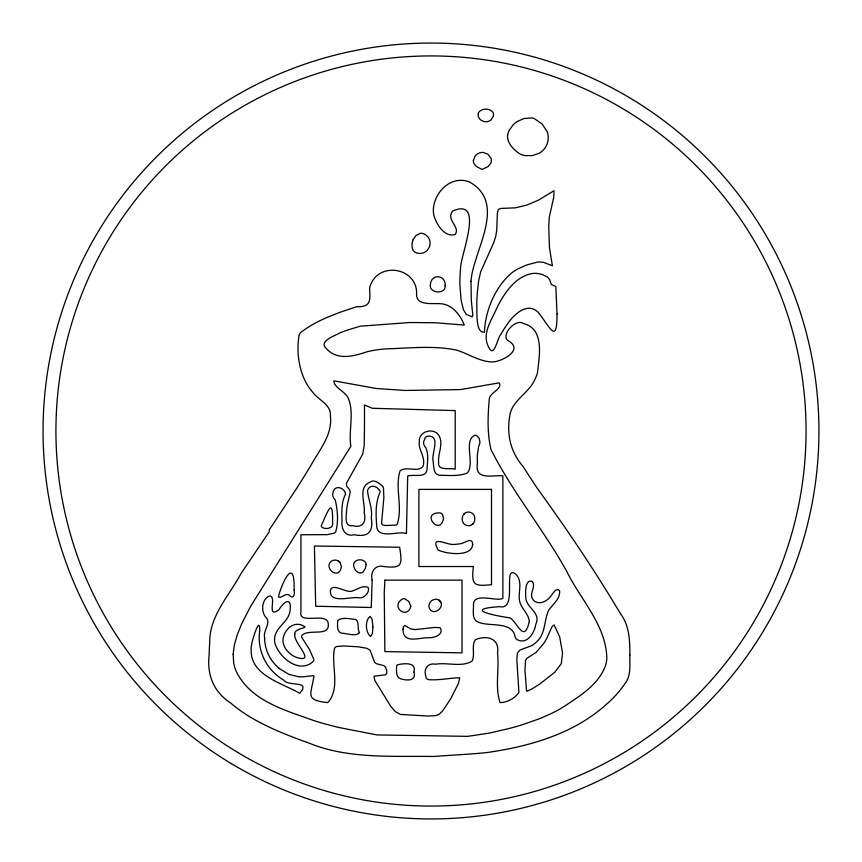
<?xml version="1.0" encoding="UTF-8"?>
<svg xmlns="http://www.w3.org/2000/svg" width="862" height="862" viewBox="0 0 862 862"><rect width="100%" height="100%" fill="white"/><g stroke="black" fill="none" stroke-linecap="round" stroke-linejoin="round"><path stroke-width="1.29" d="M264.645 637.912C262.608 630.596 272.198 622.612 265.356 616.772C261.089 610.835 261.789 600.405 268.33 596.407A4.978 4.978 0 0 1 270.259 596.019C276.702 597.463 266.142 618.991 278.911 609.768C285.311 599.553 292.175 597.474 289.891 611.858A23.683 23.683 0 0 1 288.533 615.942C284.783 623.808 275.614 628.603 274.666 637.923A15.171 15.171 0 0 0 274.719 642.352C278.404 657.372 299.75 674.86 313.52 661.079A2.564 2.564 0 0 0 313.951 659.667L309.339 649.237L301.581 637.126A2.392 2.392 0 0 1 302.196 635.089C309.673 628.301 331.18 637.923 328.034 622.278C324.554 612.483 298.489 624.896 300.946 611.901L300.946 534.763L327.506 534.655L334.521 533.028A4.719 4.719 0 0 0 335.727 531.768C338.658 521.629 337.635 510.013 335.199 499.831C331.708 497.309 332.172 491.631 334.941 488.732C338.928 485.5 345.371 489.584 345.543 494.314C341.126 502.298 341.815 512.211 342.009 521.154C341.201 528.632 344.865 537.155 353.916 534.731C368.268 537.522 373.58 531.822 371.274 517.717C372.912 508.192 367.837 498.796 367.535 490.198C370.175 484.013 376.953 485.877 379.786 490.715A2.845 2.845 0 0 1 380.131 492.062C375.39 502.33 375.767 514.032 376.672 525.152C376.414 540.463 399.138 530.227 406.433 533.632L407.704 476.039C413.06 473.928 426.248 478.636 427.002 469.499C427.358 462.388 428.867 454.5 425.85 447.777A7.877 7.877 0 0 1 423.522 442.087L425.289 437.573A5.668 5.668 0 0 1 427.358 436.204C441.215 434.804 431.496 453.164 433.026 460.448C433.963 465.361 432.659 474.057 439.275 475.242C448.348 475.307 458.272 476.589 466.859 473.152A5.215 5.215 0 0 0 468.163 471.826C474.315 462.064 463.465 440.17 474.822 435.288A4.321 4.321 0 0 1 477.139 435.935L479.25 438.456L479.918 442.098A8.642 8.642 0 0 1 478.733 446.02L477.343 454.834A77.397 77.397 0 0 0 477.462 462.743C474.305 480.845 491.642 474.994 502.858 475.781L502.858 598.293C497.579 602.096 474.014 591.968 473.453 604.24C473.874 610.07 471.158 619.692 478.518 622.235C489.993 627.073 512.75 620.618 515.271 637.492A5.258 5.258 0 0 0 517.459 639.841C527.425 644.765 534.655 632.525 535.808 624.131C541.196 612.947 527.285 608.313 525.863 598.767C525.54 594.058 524.495 578.51 532.339 581.494C536.401 586.925 528.643 593.659 532.856 599.349A7.058 7.058 0 0 0 535.097 601.568C539.386 604.122 544.87 602.139 548.243 598.939C551.529 596.881 555.764 585.848 559.653 590.869C560.257 598.842 553.048 604.143 548.857 609.908C543.76 620.284 545.958 633.99 536.239 642.179A24.578 24.578 0 0 1 531.207 645.875L519.948 650.034L517.383 653.051L516.812 659.505L518.924 692.434C514.97 698.36 506.985 702.584 500.079 702.616C494.799 687.143 499.41 669.278 497.546 652.943C499.938 637.934 485.856 634.82 475.231 639.863C471.18 646.123 475.35 654.549 472.107 661.1C461.687 667.565 447.378 662.145 435.773 664.214C427.972 662.522 423.371 668.89 425.828 676.185C425.86 677.877 426.992 679.482 428.748 679.676C439.081 680.441 449.436 678.028 459.748 677.747L458.498 683.307L450.891 698.457L442.788 710.773L438.995 714.415L435.493 715.643L428.177 716.031L400.453 714.436L395.324 711.613L390.777 706.377L374.787 680.398L373.979 676.228L385.54 674.784L386.747 673.481L386.747 670.324L385.497 667.016L383.827 665.604L376.737 663.826L374.636 662.447L370.143 650.304L366.953 648.332L358.495 646.823L343.626 645.961L336.492 646.554A3.545 3.545 0 0 0 334.488 648.439C330.922 665.453 340.835 688.684 327.7 702.605C304.663 700.127 310.977 694.987 313.951 676.261A1.239 1.239 0 0 0 313.326 675.679L306.258 676.422A30.569 30.569 0 0 1 298.457 676.724L289.093 674.461L279.083 668.416M464.047 513.946C460.858 517.308 461.752 524.268 466.708 525.421A6.379 6.379 0 0 0 469.402 525.637L470.232 525.464A5.905 5.905 0 0 0 472.969 523.827C476.169 520.465 475.274 513.504 470.307 512.351A6.379 6.379 0 0 0 467.624 512.136L466.784 512.308A5.905 5.905 0 0 0 464.047 513.946L464.629 513.407M472.387 524.365L472.969 523.827M438.866 600.103L437.918 599.629A6.045 6.045 0 0 0 435.062 599.262L432.444 600.146A7.349 7.349 0 0 0 429.847 602.743L428.964 605.361A6.045 6.045 0 0 0 429.33 608.216C433.554 617.278 446.925 605.846 438.866 600.103A4.935 4.935 0 0 1 440.751 602.247M338.378 561.054L337.193 560.505A7.402 7.402 0 0 0 334.768 560.095L332.894 560.408A5.538 5.538 0 0 0 330.685 561.787C324.5 567.929 336.88 578.973 340.684 569.362A7.273 7.273 0 0 0 341.266 565.925L340.124 562.67L338.378 561.054A5.797 5.797 0 0 1 340.124 562.67M279.148 668.33A39.954 39.954 0 0 1 264.591 637.912M364.464 429.201L364.163 446.031L362.686 454.155L346.416 483.291L346.632 486.082L349.595 489.842L350.263 492.019L347.451 504.399A74.412 74.412 0 0 0 346.524 511.414C346.33 516.489 344.175 527.048 352.623 525.669C362.643 528.395 366.565 521.898 364.206 512.761C365.563 503.58 357.558 487.375 369.712 482.343C374 478.819 378.903 483.054 382.189 485.856A6.077 6.077 0 0 1 383.461 487.957L383.87 497.633L381.532 523.708L382.642 524.926L385.228 525.529L395.992 525.077A3.545 3.545 0 0 0 397.231 524.085C402.996 507.255 394.721 488.043 399.957 471.137A4.073 4.073 0 0 1 401.132 470.081C407.672 466.331 419.061 472.926 423.253 465.814C425.117 458.638 420.871 452.669 419.32 446.182A24.448 24.448 0 0 1 419.32 441.516C418.63 433.823 427.283 429.33 433.866 431.539A9.913 9.913 0 0 1 437.443 433.661C444.932 441.635 437.637 453.046 438.596 462.441C437.239 471.439 450.74 467.495 455.211 469.251L455.211 410.592L372.406 408.286L364.464 404.968L364.464 429.201M484.466 332.053C474.973 333.745 477.343 309.749 476.761 304.157A206.406 206.406 0 0 1 477.397 291.69L478.755 280.215L480.748 271.605L493.732 242.61L495.693 236.544L496.749 230.154L497.363 212.882L498.387 209.455L500.833 208.442L515.487 207.828L527.081 205.005L538.621 200.059L553.986 190.717L553.781 197.032L549.32 217.084L548.749 226.049L549.482 247.9L552.391 265.776L543.48 262.307L537.953 261.983L526.747 264.925L517.459 269.073A48.714 48.714 0 0 0 511.306 273.232C494.896 287.283 485.198 311.193 484.466 332.053M562.541 653.17L561.313 663.6L554.902 672.155L539.644 684.126L531.509 689.212L526.574 691.302L524.958 670.291L525.508 660.507L527.027 658.223L536.024 652.469L543.038 644.377A61.105 61.105 0 0 0 546.702 638.548L552.025 626.674L554.094 624.875L559.718 636.986L562.541 653.17M629.896 655.055C629.454 664.397 631.393 675.172 625.295 683.21C619.843 691.259 613.259 698.489 605.878 704.804C573.122 734.09 529.688 746.373 487.138 752.526C469.424 754.336 451.623 755.08 433.877 756.47C392.512 755.855 347.86 759.196 308.887 743.033C297.659 739.068 286.529 734.833 275.635 730.039C259.688 722.959 244.075 714.598 230.811 703.133C213.323 691.712 206.826 674.752 209.164 654.441A215.295 215.295 0 0 1 209.692 643.02C209.078 616.352 228.99 595.911 240.821 573.898L269.181 531.854L269.181 530.001L296.593 488.485A1120.341 1120.341 0 0 0 311.107 465.06C319.36 449.867 332.667 434.793 330.394 416.227C331.568 404.731 318.789 400.345 312.971 392.609A57.054 57.054 0 0 1 305.471 381.575C298.392 367.395 296.496 350.618 299.103 335.102A8.178 8.178 0 0 1 300.504 332.7C316.785 319.921 337.171 313.078 356.674 306.721C371.964 307.152 369.917 299.545 369.626 287.843A13.383 13.383 0 0 1 370.52 285.01C379.334 261.434 416.368 267.543 416.648 292.951C415.085 305.654 430.989 303.284 438.973 303.661C451.494 303.456 460.189 314.555 464.284 325.071L435.342 322.754L409.579 322.528L360.294 326.192L349.336 329.489A89.282 89.282 0 0 0 339.617 333.044C334.952 335.781 318.1 341.33 326.299 348.517C337.354 360.941 353.905 356.189 367.449 351.653A134.116 134.116 0 0 1 384.484 348.938C408.286 348.313 432.746 345.253 456.257 350.037C468.206 353.614 479.056 361.393 491.782 361.975C501.673 362.018 525.077 349.746 507.686 340.404C500.908 334.919 515.584 318.089 523.363 323.519C544.87 328.81 539.31 356.318 537.489 372.567A34.232 34.232 0 0 1 534.785 379.625C529.063 392.91 512.987 399.785 510.045 414.288C506.296 433.683 510.239 451.785 523.331 466.859A926.65 926.65 0 0 0 538.448 489.993C567.595 530.141 595.254 571.355 620.586 613.916C629.519 625.596 629.863 640.994 629.896 655.055M233.149 654.355L233.667 662.716A37.712 37.712 0 0 0 235.832 670.442C249.797 701.075 286.055 710.525 314.953 720.944A374.237 374.237 0 0 0 339.65 727.636L376.942 734.93L467.689 736.353L489.25 733.109L507.977 728.799A296.129 296.129 0 0 0 522.189 724.77L540.129 718.477L551.992 713.197A154.923 154.923 0 0 0 563.101 707.131C579.339 696.248 598.454 685.042 605.48 665.701A32.013 32.013 0 0 0 606.816 658.708C606.471 625.769 580.74 599.855 566.851 571.592C543.642 529.634 512.513 492.234 490.952 449.458C487.105 432.993 487.752 415.365 489.357 398.643C490.079 392.318 503.042 388.924 499.152 382.847L460.599 389.581L405.043 390.464L376.295 388.482L333.896 380.832C333.605 387.07 344.617 391.391 347.86 397.317C354.799 412.402 348.27 430.526 350.856 446.354L250.616 606.352L241.748 623.668L237.158 635.025L234.302 645.196L233.149 654.355M259.677 631.243C256.951 650.778 266.595 670.119 283.555 679.999C288.393 687.057 311.516 679.902 299.707 693.307C282.316 683.081 250.185 675.571 251.198 649.571C249.818 646.026 260.529 611.945 259.677 631.243M294.104 590.061C295.138 594.403 293.446 600.2 289.072 594.974C285.441 592.593 281.087 599.112 278.404 596.913C281.605 583.143 295.03 554.816 294.104 590.061M413.922 672.144C416.68 681.217 406.864 680.689 401.153 678.933C395.539 677.791 396.509 670.227 396.649 665.96A2.133 2.133 0 0 1 397.694 664.753C403.847 663.395 416.702 661.714 413.922 672.144M471.018 281.324L471.255 299.771L472.829 315.223L472.16 316.871L466.267 314.436L463.497 309.814L461.127 300.267L459.92 285.236A149.094 149.094 0 0 1 460.556 268.653C459.963 256.488 485.522 197.01 452.884 210.91A6.26 6.26 0 0 0 451.171 213.711C448.315 221.222 459.996 227.428 455.298 234.367C444.727 238.009 436.323 224.217 433.942 215.468A24.158 24.158 0 0 1 433.338 209.703C433.974 196.17 444.102 182.485 457.97 180.503A22.509 22.509 0 0 1 469.628 182.065C507.89 203.798 472.721 251.316 471.018 281.324M472.71 544.364C471.848 557.552 445.751 553.846 438.155 550.021C429.384 534.128 447.389 545.56 454.123 544.407A36.366 36.366 0 0 0 459.338 543.868C463.831 544.159 472.139 535.852 472.71 544.364M557.024 313.962C556.96 341.858 551.917 331.148 540.862 315.751C529.947 299.34 514.205 313.38 506.77 325.039A87.213 87.213 0 0 0 500.779 334.553C497.967 336.126 494.163 359.109 488.84 347.418C481.308 334.144 491.523 320.373 496.641 308.467C504.151 293.091 515.433 276.282 532.565 273.469A25.246 25.246 0 0 1 537.64 273.491L542.295 274.472L547.251 276.961L549.633 279.503L551.281 284.395L555.828 286.615L557.024 313.962M445.148 285.688C446.031 294.761 428.92 293.414 430.353 284.902C430.774 273.469 446.042 274.418 445.148 285.688M473.41 160.451L473.4 161.183A6.368 6.368 0 0 0 474.197 164.017L476.492 166.528L482.02 169.448L488.129 166.549L490.78 163.295A7.165 7.165 0 0 0 491.06 158.468L487.989 154.266L483.377 152.488A8.879 8.879 0 0 0 479.261 153.016A9.417 9.417 0 0 0 474.962 156.334L473.41 160.451M403.06 629.023L403.039 630.047A16.981 16.981 0 0 0 403.405 633.268C406.552 643.612 422.014 636.846 429.998 637.783C434.717 637.438 443.273 634.885 440.611 628.527A1.767 1.767 0 0 0 439.739 627.676L434.362 627.461L415.021 629.616L410.851 628.958L404.849 625.51L403.578 626.523L403.06 629.023M372.158 580.169L371.274 607.505L315.686 606.234L314.425 546.012L399.634 547.241C402.349 564.912 402.392 568.661 383.859 566.549C374.959 564.319 370.164 572.142 372.158 580.169M372.912 626.911L372.459 633.419L370.606 636.479C365.434 632.686 364.798 620.155 370.089 616.405L372.039 618.991L372.912 626.911M529.333 621.427C524.247 643.505 518.202 623.808 510.261 617.925C496.124 615.942 461.45 609.154 499.788 606.654C518.04 610.673 502.287 564.19 515.562 574.017C523.428 581.333 517.685 592.377 519.646 601.385C521.402 608.734 528.632 613.755 529.333 621.427M410.818 606.352C407.51 619.681 389.969 607.257 402.188 599.09A4.569 4.569 0 0 1 404.698 598.734L408.879 601.547L410.818 606.352M332.538 522.986C334.262 529.236 322.269 530.098 321.192 525.885C327.775 511.349 333.206 495.542 332.538 522.986M330.491 589.64C328.53 604.876 351.48 595.965 359.669 597.872C364.723 598.368 370.509 591.02 367.977 587.248C362.277 585.298 357.676 589.166 352.903 590.847C346.373 593.907 333.809 582.852 330.491 589.64M366.178 564.567L365.477 567.864A12.65 12.65 0 0 1 364.163 570.288C360.553 577.357 352.472 569.373 353.722 563.91C355.069 558.156 365.703 558.479 366.178 564.567M384.883 580.137L384.247 592.614L384.872 651.607L462.021 652.846L462.021 580.137L384.883 580.137M294.793 634.281C293.058 642.524 316.947 663.417 296.787 657.48C288.522 654.743 280.506 645.196 283.673 636.178C286.324 627.644 295.127 620.812 303.941 626.2C308.973 628.01 293.36 628.452 294.793 634.281M507.492 135.366C507.125 143.07 513.353 149.449 519.269 153.522A16.141 16.141 0 0 0 524.678 155.559L532.21 155.666L539.343 153.199A17.908 17.908 0 0 0 547.251 131.767L542.241 124.128L534.418 118.633A11.475 11.475 0 0 0 531.843 117.932L523.891 118.536L517.222 121.531A25.127 25.127 0 0 0 512.965 125.022L508.914 130.733L507.492 135.366M443.553 518.245C440.019 537.392 419.428 511.629 440.46 512.965A4.773 4.773 0 0 1 442.454 514.539L443.553 518.245M359.465 632.654C355.586 637.04 346.578 633.128 341.212 633.171C336.482 631.318 337.592 624.551 337.688 620.521C342.322 616.739 350.144 618.991 355.747 619.509C359.691 622.299 356.954 628.743 359.465 632.654M478.27 113.665C477.225 118.245 481.632 121.639 485.834 121.801A7.973 7.973 0 0 0 491.103 119.829L493.398 115.95A5.98 5.98 0 0 0 493.409 113.665A4.332 4.332 0 0 0 492.795 112.135C489.541 108.095 482.138 108.095 478.884 112.135A4.332 4.332 0 0 0 478.27 113.665M413.167 239.647L412.607 241.241A14.148 14.148 0 0 0 412.984 250.217C415.021 253.6 419.837 254.021 423.296 252.868A9.881 9.881 0 0 0 427.38 250.163L429.114 247.502A10.635 10.635 0 0 0 430.073 242.879L429.922 241.295A9.913 9.913 0 0 0 427.897 236.824L425.149 234.41L422.283 233.322A6.627 6.627 0 0 0 420.182 233.333L415.818 235.682L413.167 239.647M491.512 489.39L418.91 489.39L418.91 566.528L473.357 566.528C471.417 584.813 473.227 586.623 491.512 584.673L491.512 489.39M231.221 763.549A387.943 387.943 0 0 0 818.878 437.734A387.943 387.943 0 0 0 242.89 91.717A387.943 387.943 0 0 0 231.221 763.549M237.847 752.515A375.078 375.078 0 0 0 806.013 437.519A375.078 375.078 0 0 0 249.129 102.966A375.078 375.078 0 0 0 237.847 752.515"/></g></svg>
